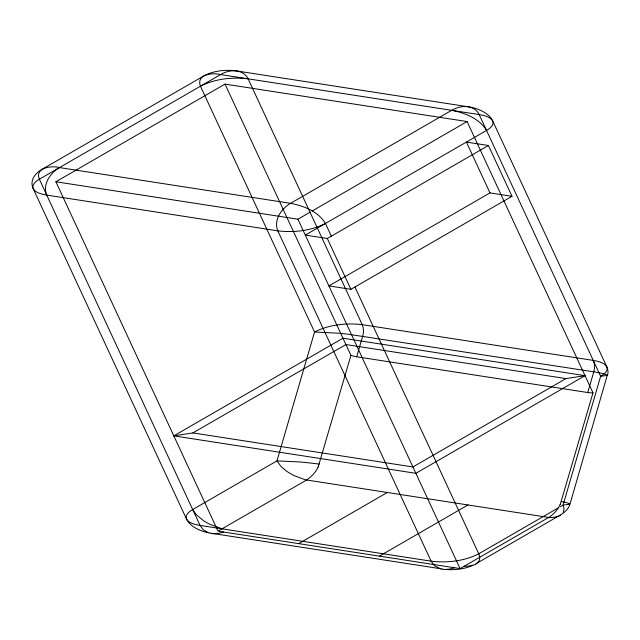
<?xml version="1.0" encoding="UTF-8"?>
<svg xmlns="http://www.w3.org/2000/svg" width="640" height="640" viewBox="0 0 640 640"><rect width="100%" height="100%" fill="white"/><g stroke="black" fill="none" stroke-linecap="round" stroke-linejoin="round"><path stroke-width="0.96" d="M217.728 530.504L55.872 181.76L225.024 84.104L467.088 121.552L592.992 392.832L560.24 504.456M318.16 467.008L350.928 355.384L225.024 84.104M350.944 355.368A25.176 14.536 0 0 0 356.672 356.8L362.72 336.08A55.72 32.168 0 0 0 363.496 331.552L363.24 327.928L362.2 324.656L248.112 78.832C243.16 68.632 228.984 69.248 220.6 74.576L39.368 179.208C36.176 181.08 31.528 184.392 33.192 188.68L186.496 519.008C189.272 523.568 195.232 524.464 200.048 525.424L431.112 561.168C447.184 563.08 464.224 561.208 478.76 553.8L558.464 507.776M560.432 506.64L563.056 505.128L569.944 504.216L607.352 375.016L602.8 373.48L593.784 371.824L347.776 334.152A260.584 150.448 0 0 0 337.216 333.128L314.552 332.024L200.464 86.2C195.84 74.264 212.848 72.368 220.6 74.576L247.584 78.752M563.256 512.448L564.064 508.912L563.056 505.128L600.632 376.28L479.176 114.576C477.288 110.4 473.088 107.624 468.648 106.856M607.52 375.368L600.632 376.28C603.824 374.416 608.48 371.096 606.816 366.816L492.728 120.992C489.944 116.432 483.992 115.528 479.176 114.576L248.112 78.832C232.04 76.92 215 78.792 200.464 86.2M59.504 167.584C50.312 172.784 42.32 184.376 46.744 195.088L277.808 230.84C293.872 232.752 310.92 230.88 325.448 223.464C318.256 211.416 303.76 205.88 290.568 203.328L59.504 167.584C51.768 165.384 34.528 167.552 39.368 179.208L200.048 525.424L203.224 529.744L208.416 532.752M319.232 464.08L310.952 463.08A259.76 149.968 0 0 0 298.824 461.912L276.984 460.872L192.68 509.544C189.488 511.408 184.832 514.728 186.496 519.008A34.88 20.136 0 0 0 211.152 533.248L442.224 568.992M512 196.312L489.992 192.904L328.896 285.912L350.904 289.32L512 196.312L488.416 145.488L327.32 238.496L305.312 235.088L486.544 130.456C489.744 128.592 494.384 125.28 492.728 120.992A34.88 20.136 0 0 0 468.064 106.752L237 71.008A34.88 20.136 0 0 0 203.312 76.216L42.216 169.224A34.88 20.136 0 0 0 33.192 188.68C35.976 193.232 41.92 194.136 46.744 195.088M468.064 106.752C462.392 105.912 456.584 107.496 451.664 110.32L290.568 203.328C281.376 208.528 273.384 220.12 277.808 230.84L431.112 561.168L434.696 565.848L440.664 568.856M55.872 181.76L297.944 219.208L310.024 212.232M312.184 210.992L467.088 121.552M173.808 435.864L342.952 338.208L585.024 375.656L415.872 473.312L173.808 435.864L192.864 432.92L412.92 466.96L565.96 378.6L585.024 375.656M192.864 432.92L345.904 344.56L565.96 378.6M298.72 543.632L387.32 492.48M379.408 556.12L468.008 504.96M475.912 563.784L560.216 515.112A34.88 20.136 0 0 0 569.688 504.992M223.528 532L218.896 533.312L214.136 533.72A11.936 6.888 0 0 1 211.072 533.432M454.592 567.752L449.96 569.064L445.2 569.472A11.936 6.888 0 0 1 442.136 569.176M548.424 517.608L553.576 517.4L558.048 516.384A11.936 6.888 0 0 0 560.448 515.24M464.12 566.272L469.272 566.072L473.744 565.048A11.912 6.88 0 0 0 476.832 563.456C480.016 561.384 480.496 556.96 478.76 553.8L354.928 286.992M488.416 145.488L466.408 142.088L489.992 192.904M607.688 374.736A34.88 20.136 0 0 0 606.816 366.816C604.04 362.256 598.072 361.36 593.264 360.4L362.2 324.656C346.128 322.744 329.088 324.616 314.552 332.024L276.984 460.872L280.904 466.36L285.904 470.664A60.984 35.208 0 0 0 294.592 475.816L306.36 480.16A56.52 32.632 0 0 0 318.104 467M356.688 356.784L587.744 392.528L593.784 371.824A55.72 32.168 0 0 0 594.56 367.296L594.304 363.672L593.264 360.4M451.664 110.32C464.856 112.872 479.344 118.408 486.544 130.456M561.296 501.528L567.76 502.992L569.944 504.216M222.056 528.824L210.008 524.352A61.128 35.288 0 0 1 203.312 520.528L196.464 514.88L192.68 509.544M325.448 223.464L331.344 236.168M327.32 238.496L350.904 289.32M297.944 219.208L459.792 567.952M592.992 392.848A15.152 8.744 0 0 1 587.76 392.512M472.888 565.336A34.88 20.136 0 0 1 446.184 569.464M560.12 504.44A54.96 31.736 0 0 1 548.56 517.672M306.632 480L218.032 531.152L460.096 568.6L548.696 517.448L306.632 480"/></g></svg>
